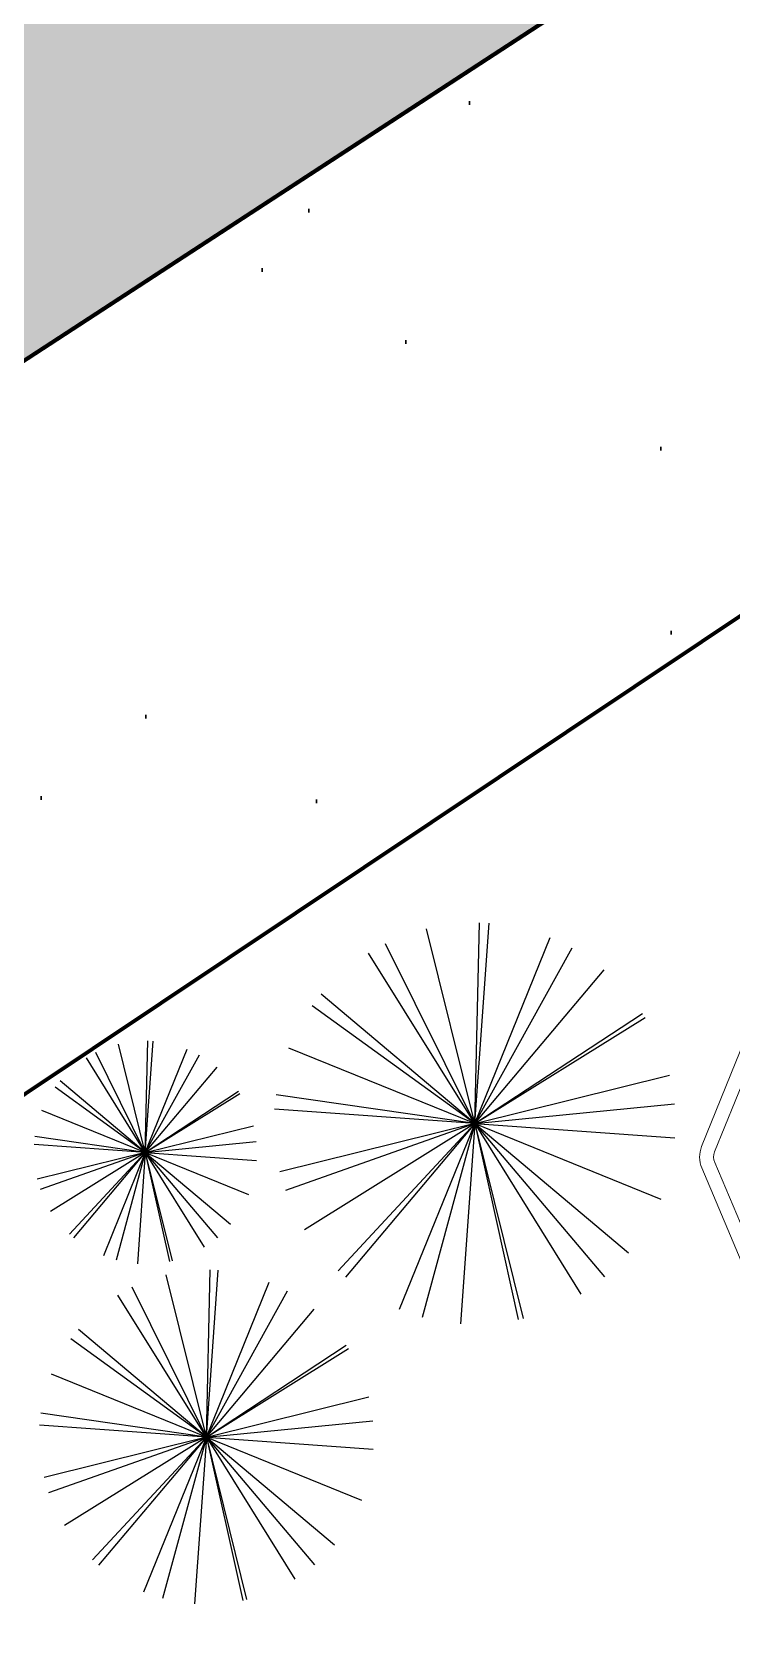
# Model space of a CAD drawing. Header units: millimetres. Extents: x 111 to 1506, y 14 to 566.
# Drawn here: x 252.81 to 255.3, y 97.22 to 102.92 of the extents above; entities that cross this region are included whole.
import ezdxf

# ---------------------------------------------------------------- set-up
doc = ezdxf.new("R2010")
doc.units = ezdxf.units.MM
doc.layers.add('fer', color=8, linetype='Continuous')
doc.layers.add('PLUMA 0.05', color=240, linetype='Continuous', lineweight=5)

# ---------------------------------------------------------------- blocks, each defined once
blk = doc.blocks.new('ala')
at = {"layer": 'PLUMA 0.05', "color": 25}
for p, q in [((1563.8079, 59.8439), (1562.979, 59.015)), ((1562.9436, 59.0003), (1561.8865, 59.0003))]:
    blk.add_line(p, q, dxfattribs=at)
blk.add_lwpolyline([(1563.8725, 60.9364), (1563.8725, 59.8792, -0.198912), (1563.8432, 59.8085), (1563.0143, 58.9796, -0.198912), (1562.9436, 58.9503), (1561.8865, 58.9503, -0.198912), (1561.8157, 58.9796), (1560.9868, 59.8085, -0.198912), (1560.9575, 59.8792), (1560.9575, 60.9364, -0.198912), (1560.9868, 61.0071), (1561.8157, 61.836, -0.198912), (1561.8865, 61.8653), (1562.9436, 61.8653, -0.198912), (1563.0143, 61.836), (1563.8432, 61.0071, -0.198912)], format="xyb", close=True, dxfattribs=at)
blk.add_arc((1562.9436, 59.0503), 0.05, 270, 315, dxfattribs=at)

msp = doc.modelspace()

# ---------------------------------------------------------------- hatches: boundary and pattern name
at = {"lineweight": 100, "ltscale": 1000}
h = msp.add_hatch(dxfattribs=at)
h.set_pattern_fill('AR-HBONE', color=256, scale=0.046, angle=-22.08523, style=0)
h.set_pattern_definition([(22.914772, (797.12783, 1599.99595), (0.097837146, 0.241122153), [0.552, -0.184]), (112.914772, (797.29731, 1600.0676), (0.097837146, 0.241122153), [0.552, -0.184])])
edge = h.paths.add_edge_path()
edge.add_line((295.08201, 132.30753), (297.74963, 131.63818))
edge.add_line((297.74963, 131.63818), (297.54448, 130.9164))
edge.add_line((297.54448, 130.9164), (248.83294, 99.17733))
edge.add_line((248.83294, 99.17733), (247.06971, 88.40748))
edge.add_line((247.06971, 88.40748), (245.10407, 88.77997))
edge.add_line((245.10407, 88.77997), (247.00179, 100.37129))
edge.add_line((247.00179, 100.37129), (294.89948, 131.58008))
edge.add_line((294.89948, 131.58008), (295.07765, 132.30862))
edge.add_line((295.07765, 132.30862), (297.72701, 131.64385))
h = msp.add_hatch(dxfattribs=at)
h.set_pattern_fill('AR-CONC', color=256, scale=0.43, angle=-112.08523, style=0)
h.set_pattern_definition([(297.91477, (797.1278, 1599.996), (-1.4096564, -2.7564624), [0.3225, -3.5475]), (242.91477, (797.1278, 1599.996), (3.2214265, -0.6632436), [0.258, -2.838]), (348.36622, (797.0104, 1599.7662), (1.81177, -3.419706), [0.274083, -3.014911]), (294.09897, (797.9247, 1599.6726), (-2.384959, -3.984811), [0.48375, -5.32125]), (344.5504, (797.726, 1599.3405), (2.370263, -5.299045), [0.411124, -4.522369]), (239.09894, (797.9247, 1599.6726), (2.370263, -5.299045), [0.387, -4.257]), (268.91477, (797.5638, 1599.355), (-2.5692728, -1.7274413), [0.3225, -3.5475]), (213.91477, (797.5638, 1599.355), (2.495976, -2.1418645), [0.258, -2.838]), (319.36622, (797.3497, 1599.211), (-0.0732965, -3.869306), [0.274083, -3.014911]), (285.41477, (797.1278, 1599.996), (1.306753, -0.5866527), [0, -2.8036, 0, -2.881, 0, -2.84875]), (255.41477, (797.1278, 1599.996), (1.1462153, -1.685858), [0, -1.6426, 0, -2.7391, 0, -1.08575]), (215.41477, (797.4884, 1600.8845), (-0.9529202, -2.0905449), [0, -1.075, 0, -3.354, 0, -4.4505]), (205.41477, (797.65, 1601.283), (-0.5439914, -2.485543), [0, -1.3975, 0, -2.2274, 0, -3.1605])])
h.paths.add_polyline_path([(282.96656, 99.61994), (277.30419, 82.67801), (247.06971, 88.40748), (248.83294, 99.17733), (266.09547, 110.42511), (278.94457, 105.28216)])
h.paths.add_polyline_path([(249.37273, 90.63883), (276.04977, 85.5868), (280.7476, 99.29017), (277.65706, 103.64108), (266.27205, 108.15307), (250.61638, 97.6919)], flags=16)

# ---------------------------------------------------------------- linework, layer by layer
at = {"lineweight": 211, "ltscale": 1000}
msp.add_line((266.09547, 110.42511), (248.83294, 99.17733), dxfattribs=at)
at = {"lineweight": 100, "ltscale": 1000}
for points in [[(282.96656, 99.61994), (277.30419, 82.67801), (247.06971, 88.40748), (248.83294, 99.17733), (266.09547, 110.42511), (278.94457, 105.28216), (282.96656, 99.61994), (280.7476, 99.29017), (278.4237, 92.33701), (275.98639, 85.89209)], [(282.96656, 99.61994), (277.30419, 82.67801), (247.06971, 88.40748), (248.83294, 99.17733), (266.09547, 110.42511), (278.94457, 105.28216), (282.96656, 99.61994)], [(250.61638, 97.6919), (266.27205, 108.15307), (267.36673, 107.71924)]]:
    msp.add_lwpolyline(points, dxfattribs=at)
at = {"layer": 'fer', "color": 97}
for p, q in [((254.38477, 99.03384), (254.21293, 99.72742)), ((254.38477, 99.03384), (254.21293, 99.72742)), ((254.38477, 99.03384), (254.40118, 99.7482)), ((254.38477, 99.03384), (254.40118, 99.7482)), ((254.38477, 99.03384), (254.43567, 99.74658)), ((254.38477, 99.03384), (254.43567, 99.74658)), ((254.38477, 99.03384), (254.06732, 99.674)), ((254.38477, 99.03384), (254.06732, 99.674)), ((254.38477, 99.03384), (254.65343, 99.69596)), ((254.38477, 99.03384), (254.65343, 99.69596)), ((254.38477, 99.03384), (254.73128, 99.65875)), ((254.38477, 99.03384), (254.73128, 99.65875)), ((254.38477, 99.03384), (254.00701, 99.64038)), ((254.38477, 99.03384), (254.00701, 99.64038)), ((254.38477, 99.03384), (254.84489, 99.58053)), ((254.38477, 99.03384), (254.84489, 99.58053)), ((254.38477, 99.03384), (253.83807, 99.49396)), ((254.38477, 99.03384), (253.83807, 99.49396)), ((254.38477, 99.03384), (253.80618, 99.45315)), ((254.38477, 99.03384), (253.80618, 99.45315)), ((254.38477, 99.03384), (254.982, 99.42614)), ((254.38477, 99.03384), (254.982, 99.42614)), ((254.38477, 99.03384), (254.99131, 99.41159)), ((254.38477, 99.03384), (254.99131, 99.41159)), ((253.212, 98.9309), (253.11653, 99.31623)), ((253.212, 98.9309), (253.11653, 99.31623)), ((253.212, 98.9309), (253.22112, 99.32777)), ((253.212, 98.9309), (253.22112, 99.32777)), ((253.212, 98.9309), (253.24028, 99.32687)), ((253.212, 98.9309), (253.24028, 99.32687)), ((253.212, 98.9309), (253.00213, 99.26787)), ((253.212, 98.9309), (253.00213, 99.26787)), ((253.212, 98.9309), (253.03564, 99.28655)), ((253.212, 98.9309), (253.03564, 99.28655)), ((253.212, 98.9309), (253.36126, 99.29875)), ((253.212, 98.9309), (253.36126, 99.29875)), ((253.212, 98.9309), (253.40451, 99.27807)), ((253.212, 98.9309), (253.40451, 99.27807)), ((254.38477, 99.03384), (253.72264, 99.3025)), ((254.38477, 99.03384), (253.72264, 99.3025)), ((253.212, 98.9309), (253.46762, 99.23462)), ((253.212, 98.9309), (253.46762, 99.23462)), ((254.38477, 99.03384), (255.07835, 99.20567)), ((254.38477, 99.03384), (255.07835, 99.20567)), ((253.212, 98.9309), (252.89056, 99.16385)), ((253.212, 98.9309), (252.89056, 99.16385)), ((253.212, 98.9309), (252.90828, 99.18652)), ((253.212, 98.9309), (252.90828, 99.18652)), ((253.212, 98.9309), (253.5438, 99.14884)), ((253.212, 98.9309), (253.5438, 99.14884)), ((253.212, 98.9309), (253.54897, 99.14076)), ((253.212, 98.9309), (253.54897, 99.14076)), ((254.38477, 99.03384), (253.67203, 99.08474)), ((254.38477, 99.03384), (253.67203, 99.08474)), ((254.38477, 99.03384), (253.67759, 99.13624)), ((254.38477, 99.03384), (253.67759, 99.13624)), ((254.38477, 99.03384), (255.0959, 99.10365)), ((254.38477, 99.03384), (255.0959, 99.10365)), ((253.212, 98.9309), (252.84415, 99.08016)), ((253.212, 98.9309), (252.84415, 99.08016)), ((254.38477, 99.03384), (253.69118, 98.862)), ((254.38477, 99.03384), (253.69118, 98.862)), ((254.38477, 99.03384), (253.711, 98.79586)), ((254.38477, 99.03384), (253.711, 98.79586)), ((254.38477, 99.03384), (253.77823, 98.65608)), ((254.38477, 99.03384), (253.77823, 98.65608)), ((254.38477, 99.03384), (253.89877, 98.51001)), ((254.38477, 99.03384), (253.89877, 98.51001)), ((254.38477, 99.03384), (253.92465, 98.48714)), ((254.38477, 99.03384), (253.92465, 98.48714)), ((254.38477, 99.03384), (254.11611, 98.37171)), ((254.38477, 99.03384), (254.11611, 98.37171)), ((254.38477, 99.03384), (254.19787, 98.34416)), ((254.38477, 99.03384), (254.19787, 98.34416)), ((254.38477, 99.03384), (254.33386, 98.3211)), ((254.38477, 99.03384), (254.33386, 98.3211)), ((254.38477, 99.03384), (254.8462, 98.48824)), ((254.38477, 99.03384), (254.53979, 98.3363)), ((254.38477, 99.03384), (254.93147, 98.57372)), ((254.38477, 99.03384), (254.76252, 98.4273)), ((254.38477, 99.03384), (254.5566, 98.34025)), ((254.38477, 99.03384), (255.09751, 98.98293)), ((254.38477, 99.03384), (255.04689, 98.76517)), ((254.38477, 99.03384), (254.8462, 98.48824)), ((254.38477, 99.03384), (254.53979, 98.3363)), ((254.38477, 99.03384), (254.93147, 98.57372)), ((254.38477, 99.03384), (254.76252, 98.4273)), ((254.38477, 99.03384), (254.5566, 98.34025)), ((254.38477, 99.03384), (255.09751, 98.98293)), ((254.38477, 99.03384), (255.04689, 98.76517)), ((253.212, 98.9309), (252.81912, 98.98779)), ((253.212, 98.9309), (252.81912, 98.98779)), ((253.212, 98.9309), (253.59732, 99.02636)), ((253.212, 98.9309), (253.59732, 99.02636)), ((253.212, 98.9309), (252.81603, 98.95918)), ((253.212, 98.9309), (252.81603, 98.95918)), ((253.212, 98.9309), (252.82667, 98.83544)), ((253.212, 98.9309), (252.82667, 98.83544)), ((253.212, 98.9309), (252.83768, 98.79869)), ((253.212, 98.9309), (252.83768, 98.79869)), ((253.212, 98.9309), (252.87503, 98.72104)), ((253.212, 98.9309), (252.87503, 98.72104)), ((253.212, 98.9309), (252.942, 98.63988)), ((253.212, 98.9309), (252.942, 98.63988)), ((253.212, 98.9309), (252.95638, 98.62718)), ((253.212, 98.9309), (252.95638, 98.62718)), ((253.212, 98.9309), (253.06274, 98.56305)), ((253.212, 98.9309), (253.06274, 98.56305)), ((253.212, 98.9309), (253.10817, 98.54774)), ((253.212, 98.9309), (253.10817, 98.54774)), ((253.212, 98.9309), (253.18372, 98.53493)), ((253.212, 98.9309), (253.18372, 98.53493)), ((253.212, 98.9309), (253.60707, 98.96969)), ((253.212, 98.9309), (253.60707, 98.96969)), ((253.212, 98.9309), (253.46835, 98.62779)), ((253.212, 98.9309), (253.29812, 98.54338)), ((253.212, 98.9309), (253.51572, 98.67528)), ((253.212, 98.9309), (253.42186, 98.59393)), ((253.212, 98.9309), (253.30746, 98.54557)), ((253.212, 98.9309), (253.46835, 98.62779)), ((253.212, 98.9309), (253.29812, 98.54338)), ((253.212, 98.9309), (253.51572, 98.67528)), ((253.212, 98.9309), (253.42186, 98.59393)), ((253.212, 98.9309), (253.30746, 98.54557)), ((253.212, 98.9309), (253.60797, 98.90262)), ((253.212, 98.9309), (253.57985, 98.78164)), ((253.212, 98.9309), (253.60797, 98.90262)), ((253.212, 98.9309), (253.57985, 98.78164)), ((253.42934, 97.918), (253.28615, 98.49599)), ((253.42934, 97.918), (253.28615, 98.49599)), ((253.42934, 97.918), (253.44302, 98.51331)), ((253.42934, 97.918), (253.44302, 98.51331)), ((253.42934, 97.918), (253.47176, 98.51195)), ((253.42934, 97.918), (253.47176, 98.51195)), ((253.42934, 97.918), (253.65323, 98.46978)), ((253.42934, 97.918), (253.65323, 98.46978)), ((253.42934, 97.918), (253.11455, 98.42345)), ((253.42934, 97.918), (253.11455, 98.42345)), ((253.42934, 97.918), (253.1648, 98.45148)), ((253.42934, 97.918), (253.1648, 98.45148)), ((253.42934, 97.918), (253.7181, 98.43877)), ((253.42934, 97.918), (253.7181, 98.43877)), ((253.42934, 97.918), (253.81278, 98.37359)), ((253.42934, 97.918), (253.81278, 98.37359)), ((253.42934, 97.918), (252.97376, 98.30144)), ((253.42934, 97.918), (252.97376, 98.30144)), ((253.42934, 97.918), (252.94718, 98.26743)), ((253.42934, 97.918), (252.94718, 98.26743)), ((253.42934, 97.918), (253.92704, 98.24492)), ((253.42934, 97.918), (253.92704, 98.24492)), ((253.42934, 97.918), (253.93479, 98.2328)), ((253.42934, 97.918), (253.93479, 98.2328)), ((253.42934, 97.918), (252.87757, 98.14189)), ((253.42934, 97.918), (252.87757, 98.14189)), ((253.42934, 97.918), (254.00733, 98.0612)), ((253.42934, 97.918), (254.00733, 98.0612)), ((253.42934, 97.918), (252.84003, 98.00334)), ((253.42934, 97.918), (252.84003, 98.00334)), ((253.42934, 97.918), (252.83539, 97.96042)), ((253.42934, 97.918), (252.83539, 97.96042)), ((253.42934, 97.918), (254.02196, 97.97618)), ((253.42934, 97.918), (254.02196, 97.97618)), ((253.42934, 97.918), (252.85135, 97.77481)), ((253.42934, 97.918), (252.85135, 97.77481)), ((253.42934, 97.918), (252.86787, 97.71969)), ((253.42934, 97.918), (252.86787, 97.71969)), ((253.42934, 97.918), (252.92389, 97.60321)), ((253.42934, 97.918), (252.92389, 97.60321)), ((253.42934, 97.918), (253.02435, 97.48148)), ((253.42934, 97.918), (253.02435, 97.48148)), ((253.42934, 97.918), (253.04591, 97.46242)), ((253.42934, 97.918), (253.04591, 97.46242)), ((253.42934, 97.918), (253.20546, 97.36623)), ((253.42934, 97.918), (253.20546, 97.36623)), ((253.42934, 97.918), (253.2736, 97.34327)), ((253.42934, 97.918), (253.2736, 97.34327)), ((253.42934, 97.918), (253.38692, 97.32405)), ((253.42934, 97.918), (253.38692, 97.32405)), ((253.42934, 97.918), (253.81387, 97.46334)), ((253.42934, 97.918), (253.55853, 97.33672)), ((253.42934, 97.918), (253.74414, 97.41255)), ((253.42934, 97.918), (253.57254, 97.34002)), ((253.42934, 97.918), (253.81387, 97.46334)), ((253.42934, 97.918), (253.55853, 97.33672)), ((253.42934, 97.918), (253.74414, 97.41255)), ((253.42934, 97.918), (253.57254, 97.34002)), ((253.42934, 97.918), (253.88492, 97.53457)), ((253.42934, 97.918), (254.02329, 97.87558)), ((253.42934, 97.918), (253.98111, 97.69412)), ((253.42934, 97.918), (253.88492, 97.53457)), ((253.42934, 97.918), (254.02329, 97.87558)), ((253.42934, 97.918), (253.98111, 97.69412))]:
    msp.add_line(p, q, dxfattribs=at)

# ---------------------------------------------------------------- block references
at = {"color": 251, "lineweight": 100, "rotation": 247.9147716791316}
msp.add_blockref('ala', (788.21134, 1569.38039), dxfattribs=at)

doc.saveas('drawing.dxf')
